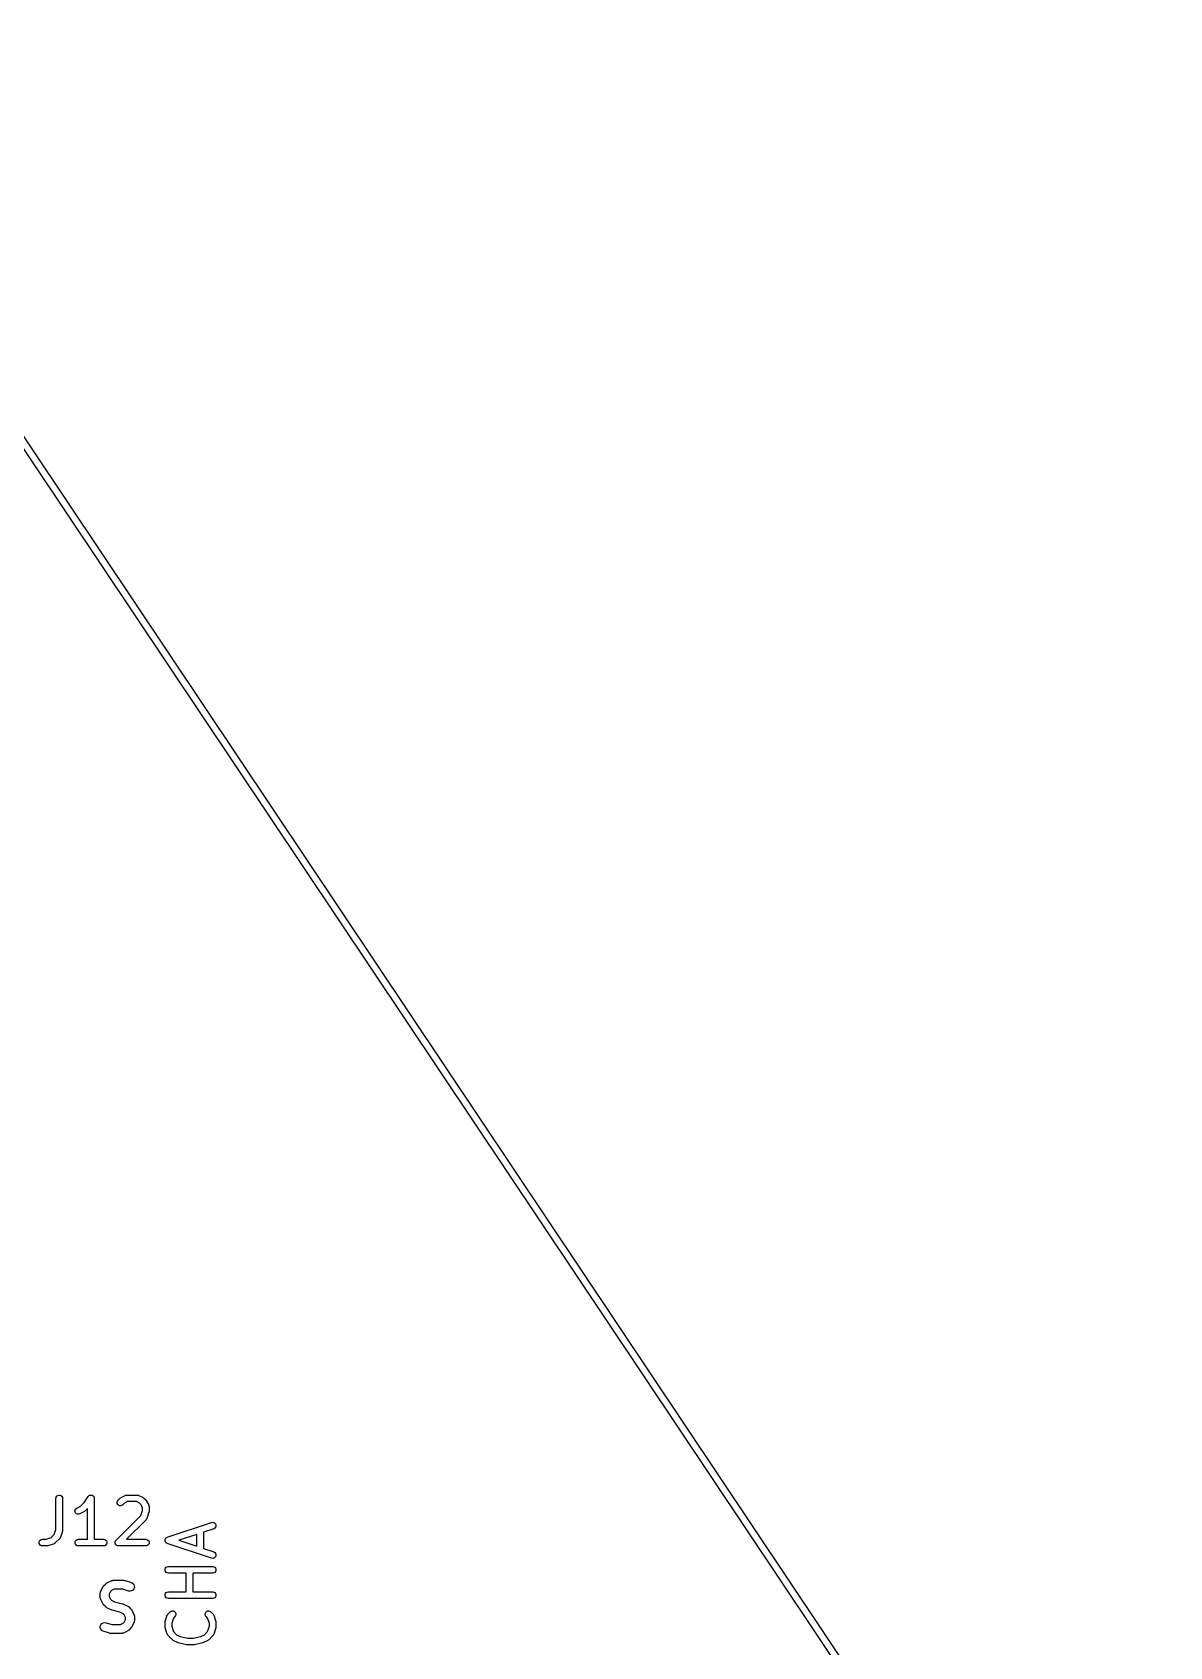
# Model space of a CAD drawing. Extents: x 0 to 100, y 0 to 100.
# Drawn here: x 74.38 to 100.06, y 58.6 to 95.03 of the extents above; entities that cross this region are included whole.
import ezdxf

# ---------------------------------------------------------------- set-up
doc = ezdxf.new("R2010")
doc.units = 0
doc.header["$MEASUREMENT"] = 0
doc.layers.add('BLACK', color=7, linetype='CONTINUOUS')

msp = doc.modelspace()

# ---------------------------------------------------------------- linework, layer by layer
at = {"layer": 'BLACK', "linetype": 'CONTINUOUS'}
for p, q in [((99.925, 47.1772), (67.934, 94.9637)), ((68.0733, 95.0253), (100.056, 47.2506)), ((74.9155, 61.9476), (74.92, 61.9733)), ((74.9155, 61.2455), (74.9155, 61.9476)), ((74.92, 61.9733), (74.933, 61.9958)), ((74.933, 61.9958), (74.953, 62.0126)), ((74.953, 62.0126), (74.9775, 62.0215)), ((74.9775, 62.0215), (75.0035, 62.0215)), ((75.0035, 62.0215), (75.028, 62.0126)), ((75.028, 62.0126), (75.0479, 61.9958)), ((75.0479, 61.9958), (75.061, 61.9733)), ((75.061, 61.9733), (75.0655, 61.9476)), ((75.0655, 61.9476), (75.0655, 61.2333)), ((75.5512, 61.8525), (75.6424, 61.9892)), ((75.6424, 61.9892), (75.6452, 61.9922)), ((75.6452, 61.9922), (75.6473, 61.9958)), ((75.6473, 61.9958), (75.6542, 62.0016)), ((75.6542, 62.0016), (75.6603, 62.0081)), ((75.6603, 62.0081), (75.6641, 62.0099)), ((75.6641, 62.0099), (75.6673, 62.0126)), ((75.6673, 62.0126), (75.6757, 62.0156)), ((75.6757, 62.0156), (75.6837, 62.0196)), ((75.6837, 62.0196), (75.6878, 62.0201)), ((75.6878, 62.0201), (75.6917, 62.0215)), ((75.6917, 62.0215), (75.7007, 62.0215)), ((75.7007, 62.0215), (75.7096, 62.0225)), ((75.7096, 62.0225), (75.7136, 62.0215)), ((75.7136, 62.0215), (75.7178, 62.0215)), ((75.7178, 62.0215), (75.7262, 62.0184)), ((75.7262, 62.0184), (75.7349, 62.0163)), ((75.7349, 62.0163), (75.7384, 62.014)), ((75.7384, 62.014), (75.7423, 62.0126)), ((75.7423, 62.0126), (75.7491, 62.0068)), ((75.7491, 62.0068), (75.7566, 62.0019)), ((75.7566, 62.0019), (75.759, 61.9985)), ((75.759, 61.9985), (75.7622, 61.9958)), ((75.7622, 61.9958), (75.7667, 61.9881)), ((75.7667, 61.9881), (75.772, 61.9809)), ((75.772, 61.9809), (75.7732, 61.9769)), ((75.7732, 61.9769), (75.7752, 61.9733)), ((75.7752, 61.9733), (75.7768, 61.9645)), ((75.7768, 61.9645), (75.7793, 61.9559)), ((75.7793, 61.9559), (75.779, 61.9517)), ((75.779, 61.9517), (75.7798, 61.9476)), ((75.7798, 61.9476), (75.7798, 61.0226)), ((76.3184, 61.9054), (76.366, 61.953)), ((76.366, 61.953), (76.3758, 61.9599)), ((76.3758, 61.9599), (76.3855, 61.9671)), ((76.3855, 61.9671), (76.4807, 62.0147)), ((76.4807, 62.0147), (76.4849, 62.0159)), ((76.4849, 62.0159), (76.4886, 62.0181)), ((76.4886, 62.0181), (76.4973, 62.0196)), ((76.4973, 62.0196), (76.5057, 62.0221)), ((76.5057, 62.0221), (76.51, 62.0219)), ((76.51, 62.0219), (76.5143, 62.0226)), ((76.5143, 62.0226), (76.7524, 62.0226)), ((76.7524, 62.0226), (76.7566, 62.0219)), ((76.7566, 62.0219), (76.761, 62.0221)), ((76.761, 62.0221), (76.7694, 62.0196)), ((76.7694, 62.0196), (76.778, 62.0181)), ((76.778, 62.0181), (76.7818, 62.0159)), ((76.7818, 62.0159), (76.7859, 62.0147)), ((76.7859, 62.0147), (76.8812, 61.9671)), ((76.8812, 61.9671), (76.8908, 61.9599)), ((76.8908, 61.9599), (76.9007, 61.953)), ((76.9007, 61.953), (76.9483, 61.9054)), ((75.3442, 61.6664), (75.3502, 61.6917)), ((75.3472, 61.6405), (75.3442, 61.6664)), ((75.3588, 61.6172), (75.3472, 61.6405)), ((75.3502, 61.6917), (75.3646, 61.7135)), ((75.3777, 61.5993), (75.3588, 61.6172)), ((75.3646, 61.7135), (75.3855, 61.729)), ((75.4016, 61.589), (75.3777, 61.5993)), ((75.3855, 61.729), (75.4699, 61.7712)), ((75.4276, 61.5874), (75.4016, 61.589)), ((75.4526, 61.5948), (75.4276, 61.5874)), ((75.5478, 61.6424), (75.4526, 61.5948)), ((75.4699, 61.7712), (75.5512, 61.8525)), ((75.5575, 61.6496), (75.5478, 61.6424)), ((75.5673, 61.6565), (75.5575, 61.6496)), ((75.6298, 61.7189), (75.5673, 61.6565)), ((75.6298, 61.0226), (75.6298, 61.7189)), ((76.2708, 61.0007), (76.8297, 61.5596)), ((76.2967, 61.8589), (76.3035, 61.8841)), ((76.299, 61.833), (76.2967, 61.8589)), ((76.31, 61.8094), (76.299, 61.833)), ((76.3035, 61.8841), (76.3184, 61.9054)), ((76.3284, 61.7909), (76.31, 61.8094)), ((76.352, 61.7799), (76.3284, 61.7909)), ((76.378, 61.7777), (76.352, 61.7799)), ((76.4031, 61.7844), (76.378, 61.7777)), ((76.4245, 61.7993), (76.4031, 61.7844)), ((76.4635, 61.8384), (76.4245, 61.7993)), ((76.532, 61.8726), (76.4635, 61.8384)), ((76.7347, 61.8726), (76.532, 61.8726)), ((76.8032, 61.8384), (76.7347, 61.8726)), ((76.8336, 61.808), (76.8032, 61.8384)), ((76.8297, 61.5596), (76.8679, 61.6741)), ((76.8679, 61.7394), (76.8336, 61.808)), ((76.8679, 61.6741), (76.8679, 61.7394)), ((76.9483, 61.9054), (76.9552, 61.8956)), ((76.9552, 61.8956), (76.9623, 61.8859)), ((76.9623, 61.8859), (77.0099, 61.7907)), ((77.014, 61.6382), (76.9664, 61.4953)), ((77.0099, 61.7907), (77.0112, 61.7865)), ((77.0112, 61.7865), (77.0133, 61.7828)), ((77.0133, 61.7828), (77.0149, 61.7741)), ((77.0158, 61.6501), (77.014, 61.6382)), ((77.0149, 61.7741), (77.0174, 61.7657)), ((77.0179, 61.6619), (77.0158, 61.6501)), ((77.0174, 61.7657), (77.0171, 61.7614)), ((77.0171, 61.7614), (77.0179, 61.7571)), ((77.0179, 61.7571), (77.0179, 61.6619)), ((74.8773, 61.131), (74.9155, 61.2455)), ((75.0616, 61.2096), (75.014, 61.0668)), ((75.0634, 61.2215), (75.0616, 61.2096)), ((75.0655, 61.2333), (75.0634, 61.2215)), ((76.9483, 61.466), (76.5049, 61.0226)), ((76.9508, 61.4696), (76.9483, 61.466)), ((76.954, 61.4724), (76.9508, 61.4696)), ((76.9582, 61.4802), (76.954, 61.4724)), ((76.9632, 61.4874), (76.9582, 61.4802)), ((76.9643, 61.4915), (76.9632, 61.4874)), ((76.9664, 61.4953), (76.9643, 61.4915)), ((77.4287, 61.0712), (78.4287, 61.4045)), ((78.4761, 61.2622), (78.2417, 61.184)), ((78.4287, 61.4045), (78.4544, 61.4083)), ((78.4544, 61.4083), (78.4799, 61.4031)), ((78.499, 61.2746), (78.4761, 61.2622)), ((78.4799, 61.4031), (78.5021, 61.3894)), ((78.5163, 61.2941), (78.499, 61.2746)), ((78.5021, 61.3894), (78.5183, 61.369)), ((78.5259, 61.3183), (78.5163, 61.2941)), ((78.5183, 61.369), (78.5266, 61.3443)), ((78.5266, 61.3443), (78.5259, 61.3183)), ((74.5357, 60.9606), (74.5446, 60.9851)), ((74.5357, 60.9346), (74.5357, 60.9606)), ((74.5446, 60.9101), (74.5357, 60.9346)), ((74.5446, 60.9851), (74.5613, 61.0051)), ((74.5613, 60.8902), (74.5446, 60.9101)), ((74.5613, 61.0051), (74.5839, 61.0181)), ((74.5839, 60.8771), (74.5613, 60.8902)), ((74.5839, 61.0181), (74.6095, 61.0226)), ((74.6095, 60.8726), (74.5839, 60.8771)), ((74.6095, 61.0226), (74.6926, 61.0226)), ((74.7048, 60.8726), (74.6095, 60.8726)), ((74.6926, 61.0226), (74.8071, 61.0608)), ((74.7166, 60.8747), (74.7048, 60.8726)), ((74.7285, 60.8765), (74.7166, 60.8747)), ((74.8713, 60.9241), (74.7285, 60.8765)), ((74.8071, 61.0608), (74.8773, 61.131)), ((74.8751, 60.9261), (74.8713, 60.9241)), ((74.8793, 60.9273), (74.8751, 60.9261)), ((74.8865, 60.9323), (74.8793, 60.9273)), ((74.8942, 60.9365), (74.8865, 60.9323)), ((74.8971, 60.9397), (74.8942, 60.9365)), ((74.9007, 60.9422), (74.8971, 60.9397)), ((74.9959, 61.0374), (74.9007, 60.9422)), ((74.9984, 61.041), (74.9959, 61.0374)), ((75.0016, 61.0439), (74.9984, 61.041)), ((75.0058, 61.0516), (75.0016, 61.0439)), ((75.0108, 61.0588), (75.0058, 61.0516)), ((75.012, 61.063), (75.0108, 61.0588)), ((75.014, 61.0668), (75.012, 61.063)), ((75.3452, 60.9606), (75.3541, 60.9851)), ((75.3452, 60.9346), (75.3452, 60.9606)), ((75.3541, 60.9101), (75.3452, 60.9346)), ((75.3541, 60.9851), (75.3708, 61.0051)), ((75.3708, 60.8902), (75.3541, 60.9101)), ((75.3708, 61.0051), (75.3934, 61.0181)), ((75.3934, 60.8771), (75.3708, 60.8902)), ((75.3934, 61.0181), (75.419, 61.0226)), ((75.419, 60.8726), (75.3934, 60.8771)), ((75.419, 61.0226), (75.6298, 61.0226)), ((75.9905, 60.8726), (75.419, 60.8726)), ((75.7798, 61.0226), (75.9905, 61.0226)), ((75.9905, 61.0226), (76.0161, 61.0181)), ((76.0161, 60.8771), (75.9905, 60.8726)), ((76.0161, 61.0181), (76.0387, 61.0051)), ((76.0387, 60.8902), (76.0161, 60.8771)), ((76.0387, 61.0051), (76.0554, 60.9851)), ((76.0554, 60.9101), (76.0387, 60.8902)), ((76.0554, 60.9851), (76.0643, 60.9606)), ((76.0643, 60.9346), (76.0554, 60.9101)), ((76.0643, 60.9606), (76.0643, 60.9346)), ((76.2491, 60.9542), (76.2499, 60.9573)), ((76.2499, 60.9444), (76.2491, 60.9542)), ((76.2499, 60.9606), (76.2533, 60.9699)), ((76.2499, 60.9573), (76.2499, 60.9606)), ((76.2499, 60.9346), (76.2499, 60.9444)), ((76.2511, 60.9315), (76.2499, 60.9346)), ((76.2514, 60.9282), (76.2511, 60.9315)), ((76.2555, 60.9193), (76.2514, 60.9282)), ((76.2533, 60.9699), (76.2558, 60.9793)), ((76.2589, 60.9101), (76.2555, 60.9193)), ((76.2558, 60.9793), (76.2577, 60.982)), ((76.2577, 60.982), (76.2589, 60.9851)), ((76.2589, 60.9851), (76.2652, 60.9926)), ((76.261, 60.9076), (76.2589, 60.9101)), ((76.2624, 60.9046), (76.261, 60.9076)), ((76.2693, 60.8977), (76.2624, 60.9046)), ((76.2652, 60.9926), (76.2708, 61.0007)), ((76.2756, 60.8902), (76.2693, 60.8977)), ((76.2785, 60.8885), (76.2756, 60.8902)), ((76.2808, 60.8862), (76.2785, 60.8885)), ((76.2897, 60.882), (76.2808, 60.8862)), ((76.2982, 60.8771), (76.2897, 60.882)), ((76.3014, 60.8766), (76.2982, 60.8771)), ((76.3044, 60.8752), (76.3014, 60.8766)), ((76.3142, 60.8743), (76.3044, 60.8752)), ((76.3238, 60.8726), (76.3142, 60.8743)), ((76.9429, 60.8726), (76.3238, 60.8726)), ((76.5049, 61.0226), (76.9429, 61.0226)), ((76.9429, 61.0226), (76.9685, 61.0181)), ((76.9685, 60.8771), (76.9429, 60.8726)), ((76.9685, 61.0181), (76.9911, 61.0051)), ((76.9911, 60.8902), (76.9685, 60.8771)), ((76.9911, 61.0051), (77.0078, 60.9851)), ((77.0078, 60.9101), (76.9911, 60.8902)), ((77.0078, 60.9851), (77.0167, 60.9606)), ((77.0167, 60.9346), (77.0078, 60.9101)), ((77.0167, 60.9606), (77.0167, 60.9346)), ((77.3782, 61.011), (77.3788, 61.013)), ((77.3785, 61), (77.3782, 61.011)), ((77.3782, 60.989), (77.3785, 61)), ((77.3788, 60.987), (77.3782, 60.989)), ((77.3788, 61.013), (77.3789, 61.015)), ((77.3789, 60.985), (77.3788, 60.987)), ((77.3789, 61.015), (77.3829, 61.0253)), ((77.3829, 60.9747), (77.3789, 60.985)), ((77.3829, 61.0253), (77.3864, 61.0357)), ((77.3864, 60.9643), (77.3829, 60.9747)), ((77.3864, 61.0357), (77.3877, 61.0373)), ((77.3877, 60.9627), (77.3864, 60.9643)), ((77.3877, 61.0373), (77.3885, 61.0393)), ((77.3885, 60.9607), (77.3877, 60.9627)), ((77.3885, 61.0393), (77.3958, 61.0475)), ((77.3958, 60.9525), (77.3885, 60.9607)), ((77.3958, 61.0475), (77.4026, 61.0561)), ((77.4026, 60.9439), (77.3958, 60.9525)), ((77.4026, 61.0561), (77.4044, 61.0572)), ((77.4044, 60.9428), (77.4026, 60.9439)), ((77.4044, 61.0572), (77.4058, 61.0587)), ((77.4058, 60.9413), (77.4044, 60.9428)), ((77.4058, 61.0587), (77.4154, 61.064)), ((77.4154, 60.936), (77.4058, 60.9413)), ((77.4154, 61.064), (77.4248, 61.0697)), ((77.4248, 60.9302), (77.4154, 60.936)), ((77.4248, 61.0697), (77.4268, 61.0702)), ((77.4268, 60.9298), (77.4248, 60.9302)), ((77.4268, 61.0702), (77.4287, 61.0712)), ((77.4287, 60.9288), (77.4268, 60.9298)), ((78.4287, 60.5955), (77.4287, 60.9288)), ((78.0917, 61.134), (77.6895, 61)), ((77.6895, 61), (78.0917, 60.866)), ((78.0917, 60.866), (78.0917, 61.134)), ((78.2417, 61.184), (78.2417, 60.816)), ((78.2417, 60.816), (78.4761, 60.7378)), ((78.4544, 60.5917), (78.4287, 60.5955)), ((78.4799, 60.5969), (78.4544, 60.5917)), ((78.4761, 60.7378), (78.499, 60.7254)), ((78.5021, 60.6106), (78.4799, 60.5969)), ((78.499, 60.7254), (78.5163, 60.7059)), ((78.5183, 60.631), (78.5021, 60.6106)), ((78.5163, 60.7059), (78.5259, 60.6817)), ((78.5266, 60.6557), (78.5183, 60.631)), ((78.5259, 60.6817), (78.5266, 60.6557)), ((77.3785, 60.3464), (77.3874, 60.3708)), ((77.3785, 60.3203), (77.3785, 60.3464)), ((77.3874, 60.2958), (77.3785, 60.3203)), ((77.3874, 60.3708), (77.4042, 60.3908)), ((77.4042, 60.2759), (77.3874, 60.2958)), ((77.4042, 60.3908), (77.4267, 60.4038)), ((77.4267, 60.2629), (77.4042, 60.2759)), ((77.4267, 60.4038), (77.4524, 60.4083)), ((77.4524, 60.2583), (77.4267, 60.2629)), ((77.4524, 60.4083), (78.4524, 60.4083)), ((77.8536, 60.2583), (77.4524, 60.2583)), ((77.8536, 59.8369), (77.8536, 60.2583)), ((78.4524, 60.2583), (78.0036, 60.2583)), ((78.0036, 60.2583), (78.0036, 59.8369)), ((78.4524, 60.4083), (78.478, 60.4038)), ((78.478, 60.2629), (78.4524, 60.2583)), ((78.478, 60.4038), (78.5006, 60.3908)), ((78.5006, 60.2759), (78.478, 60.2629)), ((78.5006, 60.3908), (78.5173, 60.3708)), ((78.5173, 60.2958), (78.5006, 60.2759)), ((78.5173, 60.3708), (78.5262, 60.3464)), ((78.5262, 60.3203), (78.5173, 60.2958)), ((78.5262, 60.3464), (78.5262, 60.3203)), ((75.9143, 59.8071), (75.9153, 59.8128)), ((75.9143, 59.7119), (75.9143, 59.8071)), ((75.9149, 59.8186), (75.9183, 59.8298)), ((75.9153, 59.8128), (75.9149, 59.8186)), ((75.9183, 59.8298), (75.9203, 59.8413)), ((75.9203, 59.8413), (75.9232, 59.8463)), ((75.9232, 59.8463), (75.9248, 59.8519)), ((75.9248, 59.8519), (75.9725, 59.9471)), ((75.9725, 59.9471), (75.982, 59.96)), ((75.982, 59.96), (75.9912, 59.9731)), ((75.9912, 59.9731), (76.0388, 60.0207)), ((76.0388, 60.0207), (76.0519, 60.0299)), ((76.0519, 60.0299), (76.0648, 60.0394)), ((76.0648, 60.0394), (76.16, 60.0871)), ((76.1441, 59.8431), (76.1143, 59.7835)), ((76.1143, 59.7835), (76.1143, 59.7355)), ((76.1688, 59.8678), (76.1441, 59.8431)), ((76.16, 60.0871), (76.1656, 60.0887)), ((76.1656, 60.0887), (76.1706, 60.0916)), ((76.2284, 59.8976), (76.1688, 59.8678)), ((76.1706, 60.0916), (76.1821, 60.0936)), ((76.1821, 60.0936), (76.1933, 60.097)), ((76.1933, 60.097), (76.1991, 60.0966)), ((76.1991, 60.0966), (76.2048, 60.0976)), ((76.2048, 60.0976), (76.4429, 60.0976)), ((76.4266, 59.8976), (76.2284, 59.8976)), ((76.5541, 59.8551), (76.4266, 59.8976)), ((76.4429, 60.0976), (76.4586, 60.0948)), ((76.4586, 60.0948), (76.4745, 60.0925)), ((76.4745, 60.0925), (76.6173, 60.0449)), ((76.5884, 59.85), (76.5541, 59.8551)), ((76.6225, 59.857), (76.5884, 59.85)), ((76.6173, 60.0449), (76.6479, 60.0283)), ((76.6521, 59.8752), (76.6225, 59.857)), ((76.6479, 60.0283), (76.6709, 60.0023)), ((76.6736, 59.9024), (76.6521, 59.8752)), ((76.6709, 60.0023), (76.6837, 59.97)), ((76.6846, 59.9353), (76.6736, 59.9024)), ((76.6837, 59.97), (76.6846, 59.9353)), ((77.3785, 59.7749), (77.3874, 59.7994)), ((77.3785, 59.7489), (77.3785, 59.7749)), ((77.3874, 59.7244), (77.3785, 59.7489)), ((77.3874, 59.7994), (77.4042, 59.8194)), ((77.4042, 59.8194), (77.4267, 59.8324)), ((77.4267, 59.8324), (77.4524, 59.8369)), ((77.4524, 59.8369), (77.8536, 59.8369)), ((78.0036, 59.8369), (78.4524, 59.8369)), ((78.4524, 59.8369), (78.478, 59.8324)), ((78.478, 59.8324), (78.5006, 59.8194)), ((78.5006, 59.8194), (78.5173, 59.7994)), ((78.5173, 59.7994), (78.5262, 59.7749)), ((78.5262, 59.7489), (78.5173, 59.7244)), ((78.5262, 59.7749), (78.5262, 59.7489)), ((75.9153, 59.7062), (75.9143, 59.7119)), ((75.9149, 59.7005), (75.9153, 59.7062)), ((75.9183, 59.6892), (75.9149, 59.7005)), ((75.9203, 59.6777), (75.9183, 59.6892)), ((75.9232, 59.6727), (75.9203, 59.6777)), ((75.9248, 59.6672), (75.9232, 59.6727)), ((75.9725, 59.5719), (75.9248, 59.6672)), ((75.982, 59.5591), (75.9725, 59.5719)), ((75.9912, 59.546), (75.982, 59.5591)), ((76.0388, 59.4983), (75.9912, 59.546)), ((76.0519, 59.4892), (76.0388, 59.4983)), ((76.0648, 59.4796), (76.0519, 59.4892)), ((76.16, 59.432), (76.0648, 59.4796)), ((76.1143, 59.7355), (76.1441, 59.6759)), ((76.1441, 59.6759), (76.1688, 59.6512)), ((76.1705, 59.4289), (76.16, 59.432)), ((76.1688, 59.6512), (76.2397, 59.6158)), ((76.1805, 59.4244), (76.1705, 59.4289)), ((76.3603, 59.3795), (76.1805, 59.4244)), ((76.2397, 59.6158), (76.4195, 59.5708)), ((76.4312, 59.344), (76.3603, 59.3795)), ((76.4195, 59.5708), (76.4295, 59.5664)), ((76.4295, 59.5664), (76.44, 59.5633)), ((76.44, 59.5633), (76.5352, 59.5156)), ((76.5352, 59.5156), (76.548, 59.5061)), ((76.548, 59.5061), (76.5612, 59.4969)), ((76.5612, 59.4969), (76.6088, 59.4493)), ((76.6088, 59.4493), (76.618, 59.4362)), ((76.618, 59.4362), (76.6275, 59.4233)), ((76.6275, 59.4233), (76.6752, 59.3281)), ((77.4042, 59.7045), (77.3874, 59.7244)), ((77.4267, 59.6914), (77.4042, 59.7045)), ((77.4524, 59.6869), (77.4267, 59.6914)), ((77.447, 59.3387), (77.4946, 59.3864)), ((78.4524, 59.6869), (77.4524, 59.6869)), ((77.4946, 59.3864), (77.5159, 59.4013)), ((77.5159, 59.4013), (77.5411, 59.408)), ((77.5411, 59.408), (77.567, 59.4058)), ((77.567, 59.4058), (77.5906, 59.3948)), ((77.5906, 59.3948), (77.6091, 59.3764)), ((77.6091, 59.3764), (77.6201, 59.3527)), ((78.2847, 59.3527), (78.2957, 59.3764)), ((78.2957, 59.3764), (78.3141, 59.3948)), ((78.3141, 59.3948), (78.3377, 59.4058)), ((78.3377, 59.4058), (78.3637, 59.408)), ((78.3637, 59.408), (78.3888, 59.4013)), ((78.3888, 59.4013), (78.4102, 59.3864)), ((78.4102, 59.3864), (78.4578, 59.3387)), ((78.478, 59.6914), (78.4524, 59.6869)), ((78.5006, 59.7045), (78.478, 59.6914)), ((78.5173, 59.7244), (78.5006, 59.7045)), ((75.9154, 59.0599), (75.9263, 59.0929)), ((75.9163, 59.0252), (75.9154, 59.0599)), ((75.9291, 58.9929), (75.9163, 59.0252)), ((75.9263, 59.0929), (75.9479, 59.1201)), ((75.9479, 59.1201), (75.9775, 59.1382)), ((75.9775, 59.1382), (76.0116, 59.1452)), ((76.0116, 59.1452), (76.0459, 59.1401)), ((76.0459, 59.1401), (76.1734, 59.0976)), ((76.1734, 59.0976), (76.3716, 59.0976)), ((76.3716, 59.0976), (76.4312, 59.1274)), ((76.4559, 59.3193), (76.4312, 59.344)), ((76.4312, 59.1274), (76.4559, 59.1521)), ((76.4857, 59.2597), (76.4559, 59.3193)), ((76.4559, 59.1521), (76.4857, 59.2117)), ((76.4857, 59.2117), (76.4857, 59.2597)), ((76.6088, 59.0221), (76.5612, 58.9745)), ((76.618, 59.0353), (76.6088, 59.0221)), ((76.6275, 59.0481), (76.618, 59.0353)), ((76.6752, 59.1434), (76.6275, 59.0481)), ((76.6752, 59.3281), (76.6768, 59.3225)), ((76.6768, 59.1489), (76.6752, 59.1434)), ((76.6768, 59.3225), (76.6797, 59.3175)), ((76.6797, 59.1539), (76.6768, 59.1489)), ((76.6797, 59.3175), (76.6817, 59.306)), ((76.6817, 59.1654), (76.6797, 59.1539)), ((76.6817, 59.306), (76.6851, 59.2948)), ((76.6851, 59.1767), (76.6817, 59.1654)), ((76.6851, 59.2948), (76.6847, 59.289)), ((76.6847, 59.289), (76.6857, 59.2833)), ((76.6857, 59.1881), (76.6847, 59.1824)), ((76.6847, 59.1824), (76.6851, 59.1767)), ((76.6857, 59.2833), (76.6857, 59.1881)), ((77.3774, 59.1429), (77.3795, 59.1547)), ((77.3774, 59.0476), (77.3774, 59.1429)), ((77.3795, 59.0358), (77.3774, 59.0476)), ((77.3795, 59.1547), (77.3812, 59.1666)), ((77.3812, 59.0239), (77.3795, 59.0358)), ((77.3812, 59.1666), (77.4288, 59.3094)), ((77.4288, 58.881), (77.3812, 59.0239)), ((77.4288, 59.3094), (77.4309, 59.3132)), ((77.4309, 59.3132), (77.432, 59.3174)), ((77.432, 59.3174), (77.4371, 59.3246)), ((77.4371, 59.3246), (77.4413, 59.3323)), ((77.4413, 59.3323), (77.4445, 59.3352)), ((77.4445, 59.3352), (77.447, 59.3387)), ((77.5656, 59.2452), (77.5274, 59.1307)), ((77.5274, 59.1307), (77.5274, 59.0598)), ((77.5274, 59.0598), (77.5656, 58.9453)), ((77.6007, 59.2803), (77.5656, 59.2452)), ((77.6156, 59.3016), (77.6007, 59.2803)), ((77.6223, 59.3268), (77.6156, 59.3016)), ((77.6201, 59.3527), (77.6223, 59.3268)), ((78.2824, 59.3268), (78.2847, 59.3527)), ((78.2892, 59.3016), (78.2824, 59.3268)), ((78.3041, 59.2803), (78.2892, 59.3016)), ((78.3392, 59.2452), (78.3041, 59.2803)), ((78.3774, 59.1307), (78.3392, 59.2452)), ((78.3392, 58.9453), (78.3774, 59.0598)), ((78.3774, 59.0598), (78.3774, 59.1307)), ((78.4578, 59.3387), (78.4603, 59.3352)), ((78.4603, 59.3352), (78.4635, 59.3323)), ((78.4635, 59.3323), (78.4677, 59.3246)), ((78.4677, 59.3246), (78.4727, 59.3174)), ((78.4727, 59.3174), (78.4739, 59.3132)), ((78.4739, 59.3132), (78.4759, 59.3094)), ((78.4759, 59.3094), (78.5235, 59.1666)), ((78.5235, 59.0239), (78.4759, 58.881)), ((78.5235, 59.1666), (78.5253, 59.1547)), ((78.5253, 59.0358), (78.5235, 59.0239)), ((78.5253, 59.1547), (78.5274, 59.1429)), ((78.5274, 59.0476), (78.5253, 59.0358)), ((78.5274, 59.1429), (78.5274, 59.0476)), ((75.9521, 58.9669), (75.9291, 58.9929)), ((75.9827, 58.9504), (75.9521, 58.9669)), ((76.1255, 58.9028), (75.9827, 58.9504)), ((76.1414, 58.9004), (76.1255, 58.9028)), ((76.1571, 58.8976), (76.1414, 58.9004)), ((76.3952, 58.8976), (76.1571, 58.8976)), ((76.4009, 58.8986), (76.3952, 58.8976)), ((76.4067, 58.8983), (76.4009, 58.8986)), ((76.4179, 58.9016), (76.4067, 58.8983)), ((76.4294, 58.9037), (76.4179, 58.9016)), ((76.4344, 58.9065), (76.4294, 58.9037)), ((76.44, 58.9082), (76.4344, 58.9065)), ((76.5352, 58.9558), (76.44, 58.9082)), ((76.548, 58.9653), (76.5352, 58.9558)), ((76.5612, 58.9745), (76.548, 58.9653)), ((77.4309, 58.8772), (77.4288, 58.881)), ((77.432, 58.8731), (77.4309, 58.8772)), ((77.4371, 58.8659), (77.432, 58.8731)), ((77.4413, 58.8581), (77.4371, 58.8659)), ((77.4445, 58.8553), (77.4413, 58.8581)), ((77.447, 58.8517), (77.4445, 58.8553)), ((77.5422, 58.7565), (77.447, 58.8517)), ((77.552, 58.7496), (77.5422, 58.7565)), ((77.5617, 58.7424), (77.552, 58.7496)), ((77.6569, 58.6948), (77.5617, 58.7424)), ((77.5656, 58.9453), (77.6397, 58.8712)), ((77.6397, 58.8712), (77.7167, 58.8327)), ((77.6648, 58.6925), (77.6569, 58.6948)), ((77.6723, 58.6891), (77.6648, 58.6925)), ((77.8628, 58.6415), (77.6723, 58.6891)), ((77.7167, 58.8327), (77.8902, 58.7893)), ((77.8902, 58.7893), (78.0146, 58.7893)), ((78.0146, 58.7893), (78.1881, 58.8327)), ((78.2325, 58.6891), (78.042, 58.6415)), ((78.1881, 58.8327), (78.2651, 58.8712)), ((78.24, 58.6925), (78.2325, 58.6891)), ((78.2478, 58.6948), (78.24, 58.6925)), ((78.3431, 58.7424), (78.2478, 58.6948)), ((78.2651, 58.8712), (78.3392, 58.9453)), ((78.3527, 58.7496), (78.3431, 58.7424)), ((78.3626, 58.7565), (78.3527, 58.7496)), ((78.4578, 58.8517), (78.3626, 58.7565)), ((78.4603, 58.8553), (78.4578, 58.8517)), ((78.4635, 58.8581), (78.4603, 58.8553)), ((78.4677, 58.8659), (78.4635, 58.8581)), ((78.4727, 58.8731), (78.4677, 58.8659)), ((78.4739, 58.8772), (78.4727, 58.8731)), ((78.4759, 58.881), (78.4739, 58.8772)), ((77.8719, 58.6409), (77.8628, 58.6415)), ((77.881, 58.6393), (77.8719, 58.6409)), ((78.0238, 58.6393), (77.881, 58.6393)), ((78.0328, 58.6409), (78.0238, 58.6393)), ((78.042, 58.6415), (78.0328, 58.6409))]:
    msp.add_line(p, q, dxfattribs=at)

doc.saveas('drawing.dxf')
